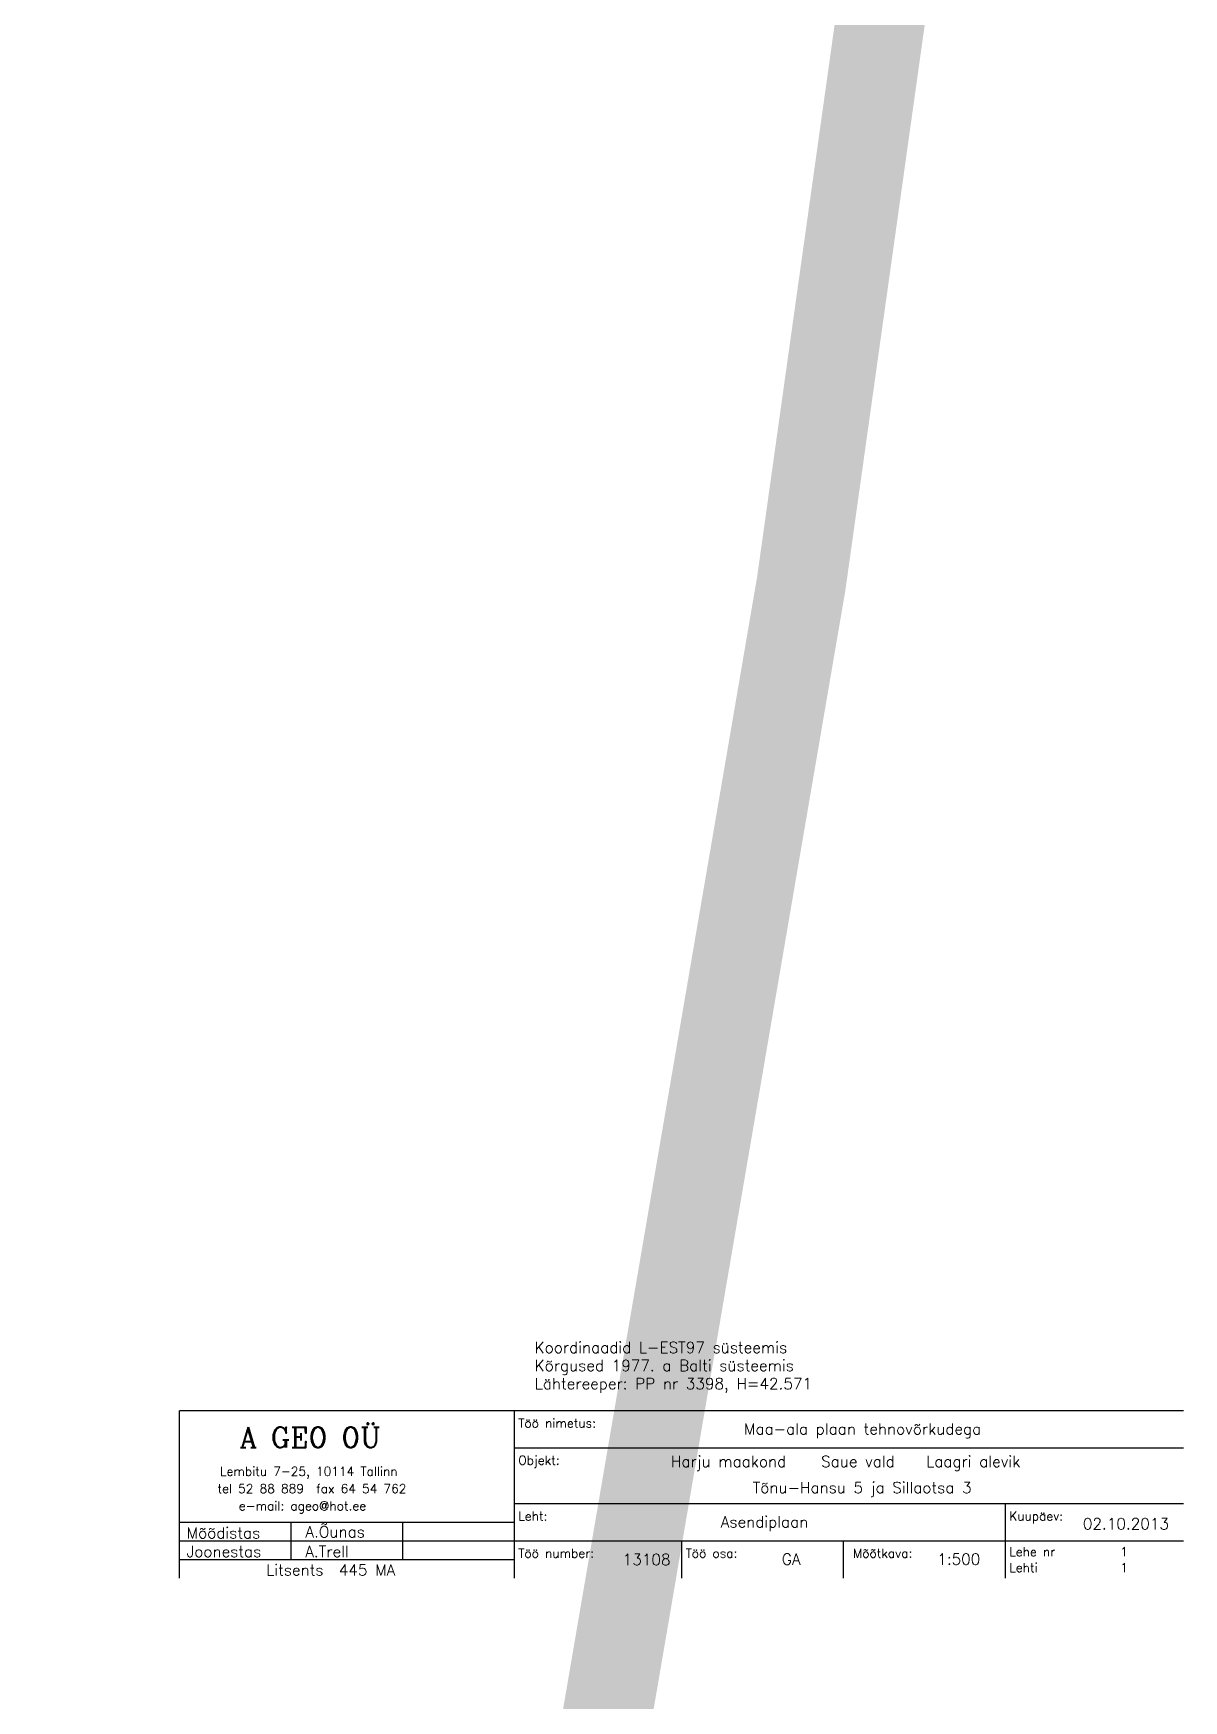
# Model space of a CAD drawing. Header units: metres. Extents: x 751 to 535790, y 161 to 6579518.
# Drawn here: x 535332.9 to 535436, y 6578518.9 to 6578668.4 of the extents above; entities that cross this region are included whole.
import ezdxf

# ---------------------------------------------------------------- set-up
doc = ezdxf.new("R2010")
doc.units = ezdxf.units.M
doc.layers.add('-GEODEESIA', color=7, linetype='Continuous', lineweight=9)
doc.layers.add('DP_T-autoliiklus-LK', color=254, linetype='Continuous', lineweight=9)
doc.layers.add('13132-geo$0$VORMISTUS', color=7, linetype='Continuous')
doc.styles.add('13132-geo$0$romanc', font='romanc.shx')

# ---------------------------------------------------------------- blocks, each defined once
blk = doc.blocks.new('13132-geo')
at = {"layer": '13132-geo$0$VORMISTUS', "ltscale": 0.5}
for p, q in [((535345.99, 6578529.86), (535345.99, 6578544.86)), ((535435.99, 6578544.86), (535345.99, 6578544.86)), ((535375.99, 6578544.86), (535375.99, 6578529.86)), ((535435.99, 6578541.53), (535375.99, 6578541.53)), ((535435.99, 6578536.53), (535375.99, 6578536.53)), ((535419.99, 6578536.53), (535419.99, 6578533.2)), ((535375.99, 6578534.86), (535345.99, 6578534.86)), ((535355.99, 6578534.86), (535355.99, 6578531.53)), ((535365.99, 6578534.86), (535365.99, 6578531.53)), ((535375.99, 6578533.2), (535345.99, 6578533.2)), ((535435.99, 6578533.2), (535375.99, 6578533.2)), ((535390.99, 6578533.2), (535390.99, 6578529.86)), ((535405.49, 6578533.2), (535405.49, 6578529.86)), ((535419.99, 6578533.2), (535419.99, 6578529.86)), ((535375.99, 6578531.53), (535345.99, 6578531.53))]:
    blk.add_line(p, q, dxfattribs=at)
at = {"layer": '13132-geo$0$VORMISTUS', "linetype": 'Continuous', "ltscale": 0.5, "style": '13132-geo$0$romanc'}
for s, p in [('Koordinaadid L-EST97 süsteemis', (535377.83, 6578550.05)), ('Kõrgused 1977. a Balti süsteemis', (535377.83, 6578548.43)), ('Lähtereeper: PP nr 3398, H=42.571', (535377.83, 6578546.81)), ('Litsents  445 MA', (535353.76, 6578530.11))]:
    blk.add_text(s, height=1, dxfattribs=at).set_placement(p)
for s, height, p in [('A GEO OÜ', 1.8, (535351.39, 6578541.6)), ('Töö nimetus:', 0.8, (535376.36, 6578543.37)), ('Maa-ala plaan tehnovõrkudega', 1, (535396.59, 6578542.75)), ('Objekt: ', 0.8, (535376.36, 6578540.04)), ('Harju maakond   Saue vald   Laagri alevik', 1, (535390.04, 6578539.83)), ('Lembitu 7-25, 10114 Tallinn', 0.8, (535349.63, 6578539.05)), ('tel 52 88 889  fax 64 54 762', 0.8, (535349.4, 6578537.5)), ('Tõnu-Hansu 5 ja Sillaotsa 3', 1, (535397.36, 6578537.49)), ('e-mail: ageo@hot.ee', 0.8, (535351.31, 6578535.95)), ('Mõõdistas', 1, (535346.64, 6578533.43)), ('A.Õunas', 1, (535357.29, 6578533.53)), ('Leht:', 0.8, (535376.36, 6578535.04)), ('Asendiplaan', 1, (535394.51, 6578534.42)), ('Kuupäev:', 0.8, (535420.36, 6578535.04)), ('02.10.2013', 1, (535426.96, 6578534.25)), ('Joonestas', 1, (535346.64, 6578531.76)), ('A.Trell', 1, (535357.27, 6578531.76)), ('Töö number:', 0.8, (535376.36, 6578531.71)), ('13108', 1, (535385.72, 6578531.04)), ('Töö osa:', 0.8, (535391.36, 6578531.71)), ('GA', 1, (535399.98, 6578531.08)), ('Mõõtkava:', 0.8, (535406.36, 6578531.71)), ('1:500', 1, (535413.91, 6578531.08)), ('Lehe nr ', 0.8, (535420.36, 6578531.84)), ('1', 0.8, (535430.31, 6578531.84)), ('Lehti', 0.8, (535420.36, 6578530.42)), ('1', 0.8, (535430.31, 6578530.42))]:
    blk.add_text(s, height=height, rotation=0, dxfattribs=at).set_placement(p)

msp = doc.modelspace()

# ---------------------------------------------------------------- linework, layer by layer
at = {"layer": 'DP_T-autoliiklus-LK', "ltscale": 0.5, "const_width": 8, "flags": 128}
msp.add_lwpolyline([(535349.48, 6577454.67), (535338.86, 6577620.34), (535334.56, 6577670.44), (535331.18, 6577719.43), (535328.59, 6577751.77), (535327.73, 6577784.04), (535327.91, 6577805.98), (535329.17, 6577822.63), (535331.22, 6577851.92), (535341.68, 6577929.85), (535343.49, 6577947.28), (535347.88, 6577993.22), (535348.64, 6578034.1), (535349.16, 6578141.31), (535350.29, 6578197.64), (535352.39, 6578261.33), (535357.88, 6578342.09), (535366.64, 6578410.57), (535368.98, 6578428.82), (535378.78, 6578485.14), (535401.72, 6578619.03), (535414.9, 6578712.96)], dxfattribs=at)

# ---------------------------------------------------------------- block references
at = {"layer": '-GEODEESIA', "ltscale": 0.5}
msp.add_blockref('13132-geo', (0, 0), dxfattribs=at)

doc.saveas('drawing.dxf')
